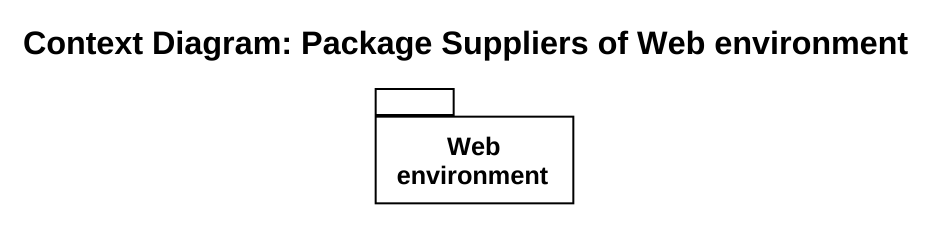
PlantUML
@startuml
title Context Diagram: Package Suppliers of Web environment
package "Web environment" as Web_environment {
}
@enduml
